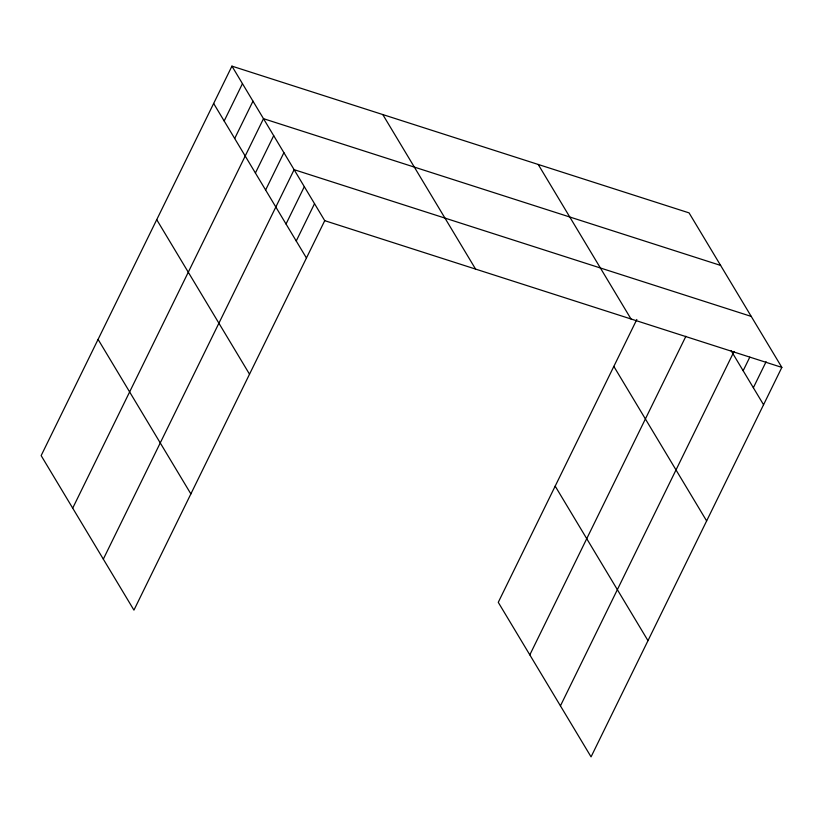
<?xml version="1.0" encoding="UTF-8"?>
<svg xmlns="http://www.w3.org/2000/svg" width="823" height="823" viewBox="0 0 823 823"><rect width="100%" height="100%" fill="white"/><g stroke="black" fill="none" stroke-linecap="round" stroke-linejoin="round"><path stroke-width="1.23" d="M231.942 66.138L41.15 455.603L133.943 610.121L324.735 220.667L231.942 66.138L689.057 212.879L781.85 367.397L591.058 756.862L498.265 602.333L636.827 319.478M224.175 120.991L242.456 83.658M234.689 138.501L252.98 101.167M72.702 508.141L263.494 118.677L720.609 265.418M255.408 173.015L273.699 135.682M265.623 190.01L283.904 152.677M103.317 559.136L294.12 169.672L751.224 316.402M286.034 224L304.325 186.667M296.239 241.005L314.53 203.672M529.817 654.871L685.898 336.268M560.432 705.867L734.044 351.472M743.148 370.741L749.794 357.161M753.354 387.736L766.1 361.719M324.735 220.667L781.85 367.397M731.03 350.557L763.559 404.731M538.211 164.456L631.004 318.974M613.845 366.41L706.638 520.938M382.788 114.562L475.581 269.09M555.186 486.136L647.979 640.654M213.651 103.472L306.444 258M156.73 219.679L249.523 374.198M98.081 339.395L190.874 493.923"/></g></svg>
